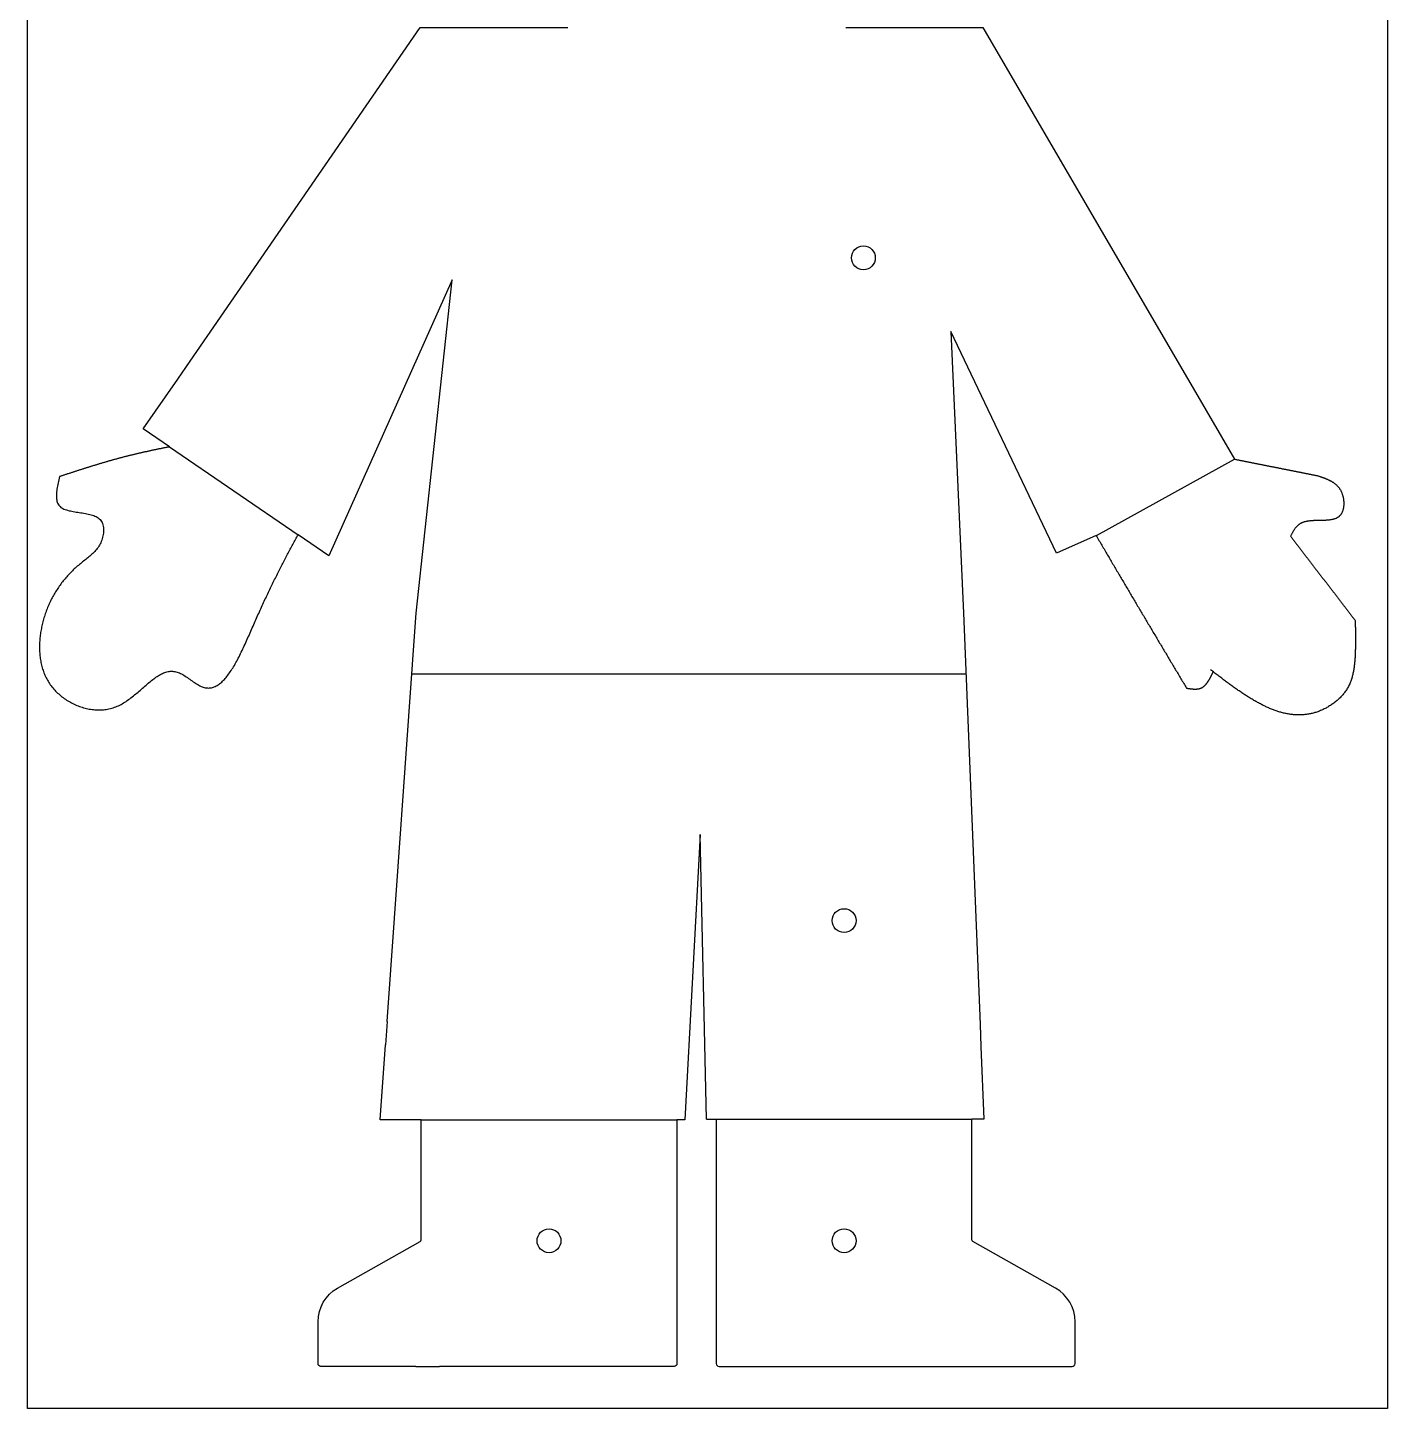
# Model space of a CAD drawing. Header units: millimetres. Extents: x 289 to 9778, y -894 to 6380.
# Drawn here: x 8036 to 8606, y -894 to -316 of the extents above; entities that cross this region are included whole.
import ezdxf

# ---------------------------------------------------------------- set-up
doc = ezdxf.new("R2010")
doc.units = ezdxf.units.MM
doc.layers.add('RANGO', color=6, linetype='Continuous')

msp = doc.modelspace()

# ---------------------------------------------------------------- linework, layer by layer
for p, q in [((8098.42, -462.9), (8103.61, -455.38)), ((8519.37, -458.69), (8524.09, -466.77)), ((8095, -491.34), (8148.89, -528.17)), ((8483.52, -528.44), (8541.42, -496.49)), ((8428.82, -586.63), (8196.56, -586.62)), ((8186.26, -732.1), (8185.56, -741.97)), ((8434.77, -733.38), (8435.14, -742.59)), ((8200.47, -773.36), (8307.68, -773.36)), ((8320.09, -773.14), (8324.15, -773.16)), ((8324.15, -773.16), (8431.37, -773.14)), ((8377.76, -773.15), (8431.37, -773.14)), ((8198.22, -876.76), (8208.22, -876.76)), ((8442.6, -876.76), (8452.6, -876.76))]:
    msp.add_line(p, q)
at = {"color": 0}
msp.add_lwpolyline([(8605.51, 5.69), (8605.51, -894.31), (8035.51, -894.31), (8035.51, 5.69)], dxfattribs=at)
for points in [[(8103.61, -455.38), (8200.08, -315.61), (8262, -315.61)], [(8378.53, -315.61), (8435.95, -315.61), (8519.37, -458.69)], [(8198.37, -561.07), (8198.36, -561.07), (8213.42, -421.31), (8161.75, -536.95), (8148.89, -528.17)], [(8483.41, -528.44), (8466.81, -535.81), (8422.49, -442.95), (8427.79, -561.07), (8427.79, -561.07)], [(8095, -491.34), (8083.99, -483.81), (8098.42, -462.9)], [(8524.09, -466.77), (8541.42, -496.49)], [(8186.26, -732.1), (8198.38, -560.86)], [(8427.78, -560.86), (8434.77, -733.38)], [(8320.09, -773.14), (8317.5, -653.8), (8311, -773.36), (8307.68, -773.36)], [(8200.47, -773.36), (8183.34, -773.36), (8185.56, -741.97)], [(8435.14, -742.59), (8436.38, -773.14), (8431.37, -773.14)]]:
    msp.add_lwpolyline(points)
for points in [[(8198.22, -876.76), (8158.44, -876.76, -0.414214), (8157.24, -875.56), (8157.24, -858, -0.270499), (8165.47, -843.9), (8200.06, -824.36, 0.270499), (8200.47, -823.66), (8200.47, -773.36)], [(8307.68, -773.36), (8307.68, -875.56, -0.414214), (8306.48, -876.76), (8208.22, -876.76)], [(8324.15, -773.16), (8324.15, -875.56, 0.414214), (8325.35, -876.76), (8442.6, -876.76)], [(8452.6, -876.76), (8473.4, -876.76, 0.414214), (8474.6, -875.56), (8474.6, -858, 0.270499), (8466.36, -843.9), (8431.77, -824.36, -0.270499), (8431.37, -823.66), (8431.37, -773.16)]]:
    msp.add_lwpolyline(points, format="xyb")
for points in [[(8095, -491.33, 0), (8094.7, -491.39, 0), (8094.41, -491.45, 0), (8094.11, -491.51, 0), (8093.82, -491.57, 0), (8093.52, -491.62, 0), (8093.23, -491.68, 0), (8092.93, -491.74, 0), (8092.64, -491.8, 0), (8092.34, -491.86, 0), (8092.05, -491.92, 0), (8091.75, -491.98, 0), (8091.46, -492.04, 0), (8091.16, -492.1, 0), (8090.87, -492.16, 0), (8090.57, -492.22, 0), (8090.28, -492.28, 0), (8089.98, -492.34, 0), (8089.69, -492.4, 0), (8089.39, -492.46, 0), (8089.1, -492.52, 0), (8088.8, -492.58, 0), (8088.51, -492.64, 0), (8088.22, -492.71, 0), (8087.92, -492.77, 0), (8087.63, -492.83, 0), (8087.33, -492.89, 0), (8087.04, -492.96, 0), (8086.75, -493.02, 0), (8086.45, -493.08, 0), (8086.16, -493.15, 0), (8085.86, -493.21, 0), (8085.57, -493.27, 0), (8085.28, -493.34, 0), (8084.98, -493.4, 0), (8084.69, -493.47, 0), (8084.4, -493.53, 0), (8084.1, -493.6, 0), (8083.81, -493.67, 0), (8083.52, -493.73, 0), (8083.22, -493.8, 0), (8082.93, -493.86, 0), (8082.64, -493.93, 0), (8082.34, -494, 0), (8082.05, -494.07, 0), (8081.76, -494.14, 0), (8081.46, -494.2, 0), (8081.17, -494.27, 0), (8080.88, -494.34, 0), (8080.59, -494.41, 0), (8080.29, -494.48, 0), (8080, -494.55, 0), (8079.71, -494.62, 0), (8079.42, -494.69, 0), (8079.13, -494.76, 0), (8078.83, -494.83, 0), (8078.54, -494.91, 0), (8078.25, -494.98, 0), (8077.96, -495.05, 0), (8077.67, -495.12, 0), (8077.38, -495.2, 0), (8077.08, -495.27, 0), (8076.79, -495.34, 0), (8076.5, -495.42, 0), (8076.21, -495.49, 0), (8075.92, -495.57, 0), (8075.63, -495.64, 0), (8075.34, -495.72, 0), (8075.05, -495.79, 0), (8074.76, -495.87, 0), (8074.47, -495.95, 0), (8074.18, -496.03, 0), (8073.88, -496.1, 0), (8073.59, -496.18, 0), (8073.3, -496.26, 0), (8073.01, -496.34, 0), (8072.72, -496.42, 0), (8072.43, -496.5, 0), (8072.14, -496.58, 0), (8071.86, -496.66, 0), (8071.57, -496.74, 0), (8071.28, -496.82, 0), (8070.99, -496.9, 0), (8070.7, -496.98, 0), (8070.41, -497.06, 0), (8070.12, -497.14, 0), (8069.83, -497.23, 0), (8069.54, -497.31, 0), (8069.25, -497.39, 0), (8068.96, -497.48, 0), (8068.67, -497.56, 0), (8068.38, -497.64, 0), (8068.1, -497.73, 0), (8067.81, -497.81, 0), (8067.52, -497.9, 0), (8067.23, -497.98, 0), (8066.94, -498.07, 0), (8066.65, -498.15, 0), (8066.37, -498.24, 0), (8066.08, -498.32, 0), (8065.79, -498.41, 0), (8065.5, -498.5, 0), (8065.21, -498.58, 0), (8064.92, -498.67, 0), (8064.64, -498.76, 0), (8064.35, -498.85, 0), (8064.06, -498.93, 0), (8063.77, -499.02, 0), (8063.49, -499.11, 0), (8063.2, -499.2, 0), (8062.91, -499.29, 0), (8062.62, -499.37, 0), (8062.34, -499.46, 0), (8062.05, -499.55, 0), (8061.76, -499.64, 0), (8061.47, -499.73, 0), (8061.19, -499.82, 0), (8060.9, -499.91, 0), (8060.61, -500, 0), (8060.32, -500.09, 0), (8060.04, -500.18, 0), (8059.75, -500.27, 0), (8059.46, -500.36, 0), (8059.18, -500.45, 0), (8058.89, -500.54, 0), (8058.6, -500.64, 0), (8058.32, -500.73, 0), (8058.03, -500.82, 0), (8057.74, -500.91, 0), (8057.46, -501, 0), (8057.17, -501.09, 0), (8056.88, -501.18, 0), (8056.59, -501.28, 0), (8056.31, -501.37, 0), (8056.02, -501.46, 0), (8055.74, -501.55, 0), (8055.45, -501.65, 0), (8055.16, -501.74, 0), (8054.88, -501.83, 0), (8054.59, -501.92, 0), (8054.3, -502.02, 0), (8054.02, -502.11, 0), (8053.73, -502.2, 0), (8053.44, -502.3, 0), (8053.16, -502.39, 0), (8052.87, -502.48, 0), (8052.58, -502.58, 0), (8052.3, -502.67, 0), (8052.01, -502.76, 0), (8051.72, -502.86, 0), (8051.44, -502.95, 0), (8051.15, -503.04, 0), (8050.87, -503.14, 0), (8050.58, -503.23, 0), (8050.29, -503.32, 0), (8050.01, -503.42, 0), (8049.72, -503.51, 0), (8049.43, -503.6, 0), (8049.15, -503.7, 0), (8048.86, -503.79, 0)], [(8541.42, -496.49, 0), (8541.69, -496.54, 0), (8541.97, -496.59, 0), (8542.24, -496.65, 0), (8542.52, -496.7, 0), (8542.79, -496.76, 0), (8543.07, -496.81, 0), (8543.34, -496.87, 0), (8543.62, -496.92, 0), (8543.89, -496.98, 0), (8544.17, -497.03, 0), (8544.44, -497.09, 0), (8544.72, -497.14, 0), (8544.99, -497.2, 0), (8545.26, -497.25, 0), (8545.54, -497.3, 0), (8545.81, -497.36, 0), (8546.09, -497.41, 0), (8546.36, -497.47, 0), (8546.64, -497.52, 0), (8546.91, -497.58, 0), (8547.19, -497.63, 0), (8547.46, -497.69, 0), (8547.74, -497.74, 0), (8548.01, -497.8, 0), (8548.29, -497.85, 0), (8548.56, -497.91, 0), (8548.83, -497.96, 0), (8549.11, -498.01, 0), (8549.38, -498.07, 0), (8549.66, -498.12, 0), (8549.93, -498.18, 0), (8550.21, -498.23, 0), (8550.48, -498.29, 0), (8550.76, -498.34, 0), (8551.03, -498.4, 0), (8551.31, -498.45, 0), (8551.58, -498.51, 0), (8551.86, -498.56, 0), (8552.13, -498.62, 0), (8552.4, -498.67, 0), (8552.68, -498.72, 0), (8552.95, -498.78, 0), (8553.23, -498.83, 0), (8553.5, -498.89, 0), (8553.78, -498.94, 0), (8554.05, -499, 0), (8554.33, -499.05, 0), (8554.6, -499.11, 0), (8554.88, -499.16, 0), (8555.15, -499.22, 0), (8555.43, -499.27, 0), (8555.7, -499.33, 0), (8555.97, -499.38, 0), (8556.25, -499.43, 0), (8556.52, -499.49, 0), (8556.8, -499.54, 0), (8557.07, -499.6, 0), (8557.35, -499.65, 0), (8557.62, -499.71, 0), (8557.9, -499.76, 0), (8558.17, -499.82, 0), (8558.45, -499.87, 0), (8558.72, -499.93, 0), (8558.99, -499.98, 0), (8559.27, -500.03, 0), (8559.54, -500.09, 0), (8559.82, -500.14, 0), (8560.09, -500.2, 0), (8560.37, -500.25, 0), (8560.64, -500.31, 0), (8560.92, -500.36, 0), (8561.19, -500.42, 0), (8561.47, -500.47, 0), (8561.74, -500.53, 0), (8562.02, -500.58, 0), (8562.29, -500.64, 0), (8562.56, -500.69, 0), (8562.84, -500.74, 0), (8563.11, -500.8, 0), (8563.39, -500.85, 0), (8563.66, -500.91, 0), (8563.94, -500.96, 0), (8564.21, -501.02, 0), (8564.49, -501.07, 0), (8564.76, -501.13, 0), (8565.04, -501.18, 0), (8565.31, -501.24, 0), (8565.59, -501.29, 0), (8565.86, -501.35, 0), (8566.13, -501.4, 0), (8566.41, -501.45, 0), (8566.68, -501.51, 0), (8566.96, -501.56, 0), (8567.23, -501.62, 0), (8567.51, -501.67, 0), (8567.78, -501.73, 0), (8568.06, -501.78, 0), (8568.33, -501.84, 0), (8568.61, -501.89, 0), (8568.88, -501.95, 0), (8569.16, -502, 0), (8569.43, -502.06, 0), (8569.7, -502.11, 0), (8569.98, -502.16, 0), (8570.25, -502.22, 0), (8570.53, -502.27, 0), (8570.8, -502.33, 0), (8571.08, -502.38, 0), (8571.35, -502.44, 0), (8571.63, -502.49, 0), (8571.9, -502.55, 0), (8572.18, -502.6, 0), (8572.45, -502.66, 0), (8572.73, -502.71, 0), (8573, -502.77, 0), (8573.27, -502.82, 0), (8573.55, -502.87, 0), (8573.82, -502.93, 0), (8574.1, -502.98, 0), (8574.37, -503.04, 0), (8574.65, -503.09, 0), (8574.92, -503.15, 0), (8575.2, -503.2, 0), (8575.47, -503.26, 0), (8575.75, -503.31, 0), (8576.02, -503.37, 0), (8576.3, -503.42, 0)], [(8576.3, -503.42, 0), (8576.5, -503.49, 0), (8576.71, -503.56, 0), (8576.92, -503.63, 0), (8577.13, -503.7, 0), (8577.33, -503.77, 0), (8577.54, -503.84, 0), (8577.75, -503.91, 0), (8577.95, -503.99, 0), (8578.16, -504.06, 0), (8578.36, -504.13, 0), (8578.56, -504.21, 0), (8578.77, -504.28, 0), (8578.97, -504.36, 0), (8579.17, -504.44, 0), (8579.37, -504.51, 0), (8579.57, -504.59, 0), (8579.77, -504.67, 0), (8579.97, -504.75, 0), (8580.16, -504.84, 0), (8580.36, -504.92, 0), (8580.55, -505.01, 0), (8580.74, -505.1, 0), (8580.93, -505.18, 0), (8581.12, -505.28, 0), (8581.31, -505.37, 0), (8581.5, -505.46, 0), (8581.68, -505.56, 0), (8581.86, -505.66, 0), (8582.04, -505.76, 0), (8582.22, -505.86, 0), (8582.39, -505.97, 0), (8582.57, -506.08, 0), (8582.74, -506.19, 0), (8582.91, -506.3, 0), (8583.08, -506.42, 0), (8583.24, -506.53, 0), (8583.4, -506.66, 0), (8583.56, -506.78, 0), (8583.72, -506.91, 0), (8583.88, -507.04, 0), (8584.03, -507.17, 0), (8584.18, -507.3, 0), (8584.32, -507.44, 0), (8584.47, -507.59, 0), (8584.61, -507.73, 0), (8584.74, -507.88, 0), (8584.88, -508.03, 0), (8585.01, -508.19, 0), (8585.14, -508.35, 0), (8585.26, -508.51, 0), (8585.38, -508.68, 0), (8585.5, -508.85, 0), (8585.61, -509.03, 0), (8585.72, -509.21, 0), (8585.83, -509.39, 0), (8585.93, -509.58, 0), (8586.03, -509.77, 0), (8586.12, -509.97, 0), (8586.22, -510.17, 0), (8586.3, -510.37, 0), (8586.39, -510.57, 0), (8586.47, -510.78, 0), (8586.54, -510.99, 0), (8586.62, -511.21, 0), (8586.68, -511.42, 0), (8586.75, -511.64, 0), (8586.81, -511.86, 0), (8586.87, -512.08, 0), (8586.92, -512.3, 0), (8586.97, -512.53, 0), (8587.01, -512.75, 0), (8587.05, -512.98, 0), (8587.09, -513.21, 0), (8587.12, -513.43, 0), (8587.15, -513.66, 0), (8587.17, -513.89, 0), (8587.19, -514.12, 0), (8587.21, -514.35, 0), (8587.22, -514.58, 0), (8587.22, -514.8, 0), (8587.23, -515.03, 0), (8587.23, -515.26, 0), (8587.22, -515.48, 0), (8587.21, -515.7, 0), (8587.2, -515.93, 0), (8587.18, -516.15, 0), (8587.15, -516.36, 0), (8587.13, -516.58, 0), (8587.09, -516.79, 0), (8587.06, -517.01, 0), (8587.02, -517.21, 0), (8586.97, -517.42, 0), (8586.92, -517.62, 0), (8586.87, -517.82, 0), (8586.81, -518.02, 0), (8586.74, -518.21, 0), (8586.68, -518.4, 0), (8586.6, -518.58, 0), (8586.53, -518.76, 0), (8586.44, -518.94, 0), (8586.36, -519.11, 0), (8586.27, -519.27, 0), (8586.17, -519.44, 0), (8586.07, -519.59, 0), (8585.96, -519.74, 0), (8585.85, -519.89, 0), (8585.74, -520.03, 0), (8585.62, -520.16, 0), (8585.49, -520.29, 0), (8585.36, -520.41, 0), (8585.23, -520.53, 0), (8585.09, -520.64, 0), (8584.95, -520.74, 0), (8584.8, -520.84, 0), (8584.65, -520.94, 0), (8584.5, -521.03, 0), (8584.34, -521.12, 0), (8584.17, -521.2, 0), (8584.01, -521.28, 0), (8583.84, -521.35, 0), (8583.66, -521.42, 0), (8583.49, -521.48, 0), (8583.31, -521.54, 0), (8583.12, -521.6, 0), (8582.94, -521.65, 0), (8582.75, -521.7, 0), (8582.56, -521.75, 0), (8582.36, -521.79, 0), (8582.16, -521.83, 0), (8581.96, -521.87, 0), (8581.76, -521.91, 0), (8581.56, -521.94, 0), (8581.35, -521.97, 0), (8581.14, -521.99, 0), (8580.93, -522.02, 0), (8580.71, -522.04, 0), (8580.5, -522.06, 0), (8580.28, -522.07, 0), (8580.06, -522.09, 0), (8579.84, -522.1, 0), (8579.62, -522.12, 0), (8579.4, -522.13, 0), (8579.17, -522.14, 0), (8578.95, -522.15, 0), (8578.72, -522.15, 0), (8578.49, -522.16, 0), (8578.26, -522.16, 0), (8578.03, -522.17, 0), (8577.8, -522.17, 0), (8577.57, -522.18, 0), (8577.34, -522.18, 0), (8577.11, -522.18, 0), (8576.88, -522.19, 0), (8576.64, -522.19, 0), (8576.41, -522.2, 0), (8576.18, -522.2, 0), (8575.95, -522.2, 0), (8575.72, -522.21, 0), (8575.48, -522.22, 0), (8575.25, -522.22, 0), (8575.02, -522.23, 0), (8574.79, -522.24, 0), (8574.56, -522.25, 0), (8574.34, -522.26, 0), (8574.11, -522.28, 0), (8573.88, -522.29, 0), (8573.66, -522.31, 0), (8573.43, -522.33, 0), (8573.21, -522.35, 0), (8572.99, -522.37, 0), (8572.77, -522.4, 0), (8572.55, -522.42, 0), (8572.33, -522.45, 0), (8572.12, -522.49, 0), (8571.9, -522.52, 0), (8571.69, -522.56, 0), (8571.49, -522.6, 0), (8571.28, -522.65, 0), (8571.07, -522.7, 0), (8570.87, -522.75, 0), (8570.67, -522.8, 0), (8570.48, -522.86, 0), (8570.28, -522.93, 0), (8570.09, -522.99, 0), (8569.9, -523.06, 0), (8569.72, -523.14, 0), (8569.54, -523.22, 0), (8569.36, -523.3, 0), (8569.18, -523.39, 0), (8569.01, -523.49, 0), (8568.84, -523.59, 0), (8568.68, -523.69, 0), (8568.52, -523.8, 0), (8568.36, -523.91, 0), (8568.21, -524.03, 0), (8568.06, -524.16, 0), (8567.91, -524.29, 0), (8567.77, -524.42, 0), (8567.63, -524.56, 0), (8567.49, -524.7, 0), (8567.36, -524.85, 0), (8567.23, -525, 0), (8567.1, -525.15, 0), (8566.97, -525.31, 0), (8566.85, -525.47, 0), (8566.73, -525.64, 0), (8566.61, -525.81, 0), (8566.5, -525.98, 0), (8566.38, -526.15, 0), (8566.27, -526.33, 0), (8566.16, -526.51, 0), (8566.05, -526.69, 0), (8565.94, -526.87, 0), (8565.83, -527.05, 0), (8565.73, -527.24, 0), (8565.62, -527.43, 0), (8565.52, -527.62, 0), (8565.42, -527.8, 0), (8565.32, -528, 0), (8565.21, -528.19, 0), (8565.11, -528.38, 0), (8565.01, -528.57, 0), (8564.91, -528.76, 0)], [(8048.86, -503.79, 0), (8048.71, -504.46, 0), (8048.56, -505.13, 0), (8048.41, -505.79, 0), (8048.27, -506.45, 0), (8048.14, -507.11, 0), (8048.02, -507.76, 0), (8047.9, -508.4, 0), (8047.8, -509.03, 0), (8047.72, -509.65, 0), (8047.65, -510.26, 0), (8047.6, -510.85, 0), (8047.57, -511.43, 0), (8047.56, -511.99, 0), (8047.58, -512.53, 0), (8047.62, -513.06, 0), (8047.7, -513.56, 0), (8047.8, -514.04, 0), (8047.93, -514.5, 0), (8048.09, -514.93, 0), (8048.29, -515.34, 0), (8048.53, -515.72, 0), (8048.81, -516.07, 0), (8049.12, -516.39, 0), (8049.48, -516.68, 0), (8049.87, -516.94, 0), (8050.3, -517.18, 0), (8050.76, -517.4, 0), (8051.24, -517.59, 0), (8051.76, -517.77, 0), (8052.3, -517.92, 0), (8052.86, -518.07, 0), (8053.43, -518.2, 0), (8054.03, -518.32, 0), (8054.64, -518.43, 0), (8055.26, -518.53, 0), (8055.89, -518.63, 0), (8056.52, -518.72, 0), (8057.16, -518.82, 0), (8057.8, -518.91, 0), (8058.44, -519.01, 0), (8059.08, -519.11, 0), (8059.71, -519.22, 0), (8060.33, -519.34, 0), (8060.94, -519.47, 0), (8061.54, -519.61, 0), (8062.12, -519.76, 0), (8062.68, -519.94, 0), (8063.22, -520.13, 0), (8063.74, -520.34, 0), (8064.23, -520.58, 0), (8064.7, -520.84, 0), (8065.13, -521.12, 0), (8065.53, -521.44, 0), (8065.89, -521.79, 0), (8066.21, -522.17, 0), (8066.49, -522.58, 0), (8066.73, -523.03, 0), (8066.93, -523.51, 0), (8067.09, -524.02, 0), (8067.21, -524.55, 0), (8067.29, -525.11, 0), (8067.34, -525.68, 0), (8067.35, -526.26, 0), (8067.33, -526.85, 0), (8067.28, -527.45, 0), (8067.2, -528.05, 0), (8067.09, -528.65, 0), (8066.95, -529.24, 0), (8066.78, -529.83, 0), (8066.59, -530.4, 0), (8066.38, -530.95, 0), (8066.15, -531.48, 0), (8065.89, -532, 0), (8065.62, -532.49, 0), (8065.33, -532.97, 0), (8065.02, -533.44, 0), (8064.69, -533.89, 0), (8064.35, -534.33, 0), (8063.99, -534.75, 0), (8063.62, -535.16, 0), (8063.24, -535.57, 0), (8062.85, -535.96, 0), (8062.44, -536.34, 0), (8062.03, -536.72, 0), (8061.61, -537.09, 0), (8061.19, -537.45, 0), (8060.75, -537.81, 0), (8060.32, -538.17, 0), (8059.87, -538.52, 0), (8059.43, -538.88, 0), (8058.99, -539.23, 0), (8058.54, -539.58, 0), (8058.1, -539.93, 0), (8057.65, -540.29, 0), (8057.21, -540.65, 0), (8056.78, -541.01, 0), (8056.35, -541.38, 0), (8055.92, -541.75, 0), (8055.5, -542.13, 0), (8055.08, -542.51, 0), (8054.67, -542.9, 0), (8054.26, -543.29, 0), (8053.86, -543.69, 0), (8053.46, -544.09, 0), (8053.07, -544.5, 0), (8052.69, -544.91, 0), (8052.3, -545.33, 0), (8051.93, -545.75, 0), (8051.56, -546.18, 0), (8051.19, -546.61, 0), (8050.83, -547.04, 0), (8050.48, -547.48, 0), (8050.13, -547.92, 0), (8049.78, -548.37, 0), (8049.44, -548.82, 0), (8049.11, -549.28, 0), (8048.78, -549.74, 0), (8048.46, -550.2, 0), (8048.15, -550.67, 0), (8047.84, -551.14, 0), (8047.53, -551.62, 0), (8047.23, -552.1, 0), (8046.94, -552.58, 0), (8046.65, -553.07, 0), (8046.37, -553.56, 0), (8046.1, -554.05, 0), (8045.83, -554.55, 0), (8045.56, -555.05, 0), (8045.31, -555.55, 0), (8045.06, -556.06, 0), (8044.81, -556.57, 0), (8044.57, -557.08, 0), (8044.34, -557.6, 0), (8044.11, -558.12, 0), (8043.89, -558.65, 0), (8043.68, -559.17, 0), (8043.47, -559.7, 0), (8043.27, -560.23, 0), (8043.08, -560.77, 0), (8042.89, -561.31, 0), (8042.71, -561.85, 0), (8042.53, -562.39, 0), (8042.37, -562.94, 0), (8042.21, -563.49, 0), (8042.05, -564.04, 0), (8041.9, -564.59, 0), (8041.76, -565.15, 0), (8041.63, -565.71, 0), (8041.5, -566.27, 0), (8041.38, -566.83, 0), (8041.27, -567.39, 0), (8041.16, -567.96, 0), (8041.06, -568.53, 0), (8040.97, -569.1, 0), (8040.89, -569.67, 0), (8040.81, -570.25, 0), (8040.74, -570.82, 0), (8040.68, -571.4, 0), (8040.63, -571.98, 0), (8040.58, -572.56, 0), (8040.54, -573.13, 0), (8040.52, -573.71, 0), (8040.5, -574.29, 0), (8040.49, -574.87, 0), (8040.48, -575.45, 0), (8040.49, -576.02, 0), (8040.51, -576.6, 0), (8040.53, -577.17, 0), (8040.57, -577.75, 0), (8040.61, -578.32, 0), (8040.67, -578.89, 0), (8040.73, -579.45, 0), (8040.81, -580.02, 0), (8040.9, -580.58, 0), (8040.99, -581.14, 0), (8041.1, -581.7, 0), (8041.22, -582.26, 0), (8041.35, -582.81, 0), (8041.49, -583.36, 0), (8041.64, -583.9, 0), (8041.8, -584.44, 0), (8041.97, -584.98, 0), (8042.16, -585.51, 0), (8042.36, -586.04, 0), (8042.57, -586.56, 0), (8042.79, -587.08, 0), (8043.03, -587.59, 0), (8043.27, -588.1, 0), (8043.53, -588.6, 0), (8043.81, -589.09, 0), (8044.09, -589.58, 0), (8044.39, -590.06, 0), (8044.7, -590.54, 0), (8045.03, -591.01, 0), (8045.37, -591.47, 0), (8045.72, -591.93, 0), (8046.09, -592.38, 0), (8046.47, -592.82, 0), (8046.86, -593.25, 0), (8047.26, -593.68, 0), (8047.68, -594.09, 0), (8048.1, -594.5, 0), (8048.54, -594.9, 0), (8048.99, -595.29, 0), (8049.44, -595.67, 0), (8049.91, -596.04, 0), (8050.39, -596.41, 0), (8050.87, -596.76, 0), (8051.37, -597.1, 0), (8051.87, -597.43, 0), (8052.38, -597.75, 0), (8052.9, -598.06, 0), (8053.42, -598.35, 0), (8053.96, -598.64, 0), (8054.5, -598.92, 0), (8055.04, -599.18, 0), (8055.59, -599.43, 0), (8056.15, -599.67, 0), (8056.71, -599.89, 0), (8057.28, -600.1, 0), (8057.85, -600.3, 0), (8058.42, -600.49, 0), (8059, -600.66, 0), (8059.58, -600.82, 0), (8060.16, -600.96, 0), (8060.75, -601.09, 0), (8061.34, -601.21, 0), (8061.93, -601.31, 0), (8062.52, -601.39, 0), (8063.12, -601.46, 0), (8063.71, -601.51, 0), (8064.3, -601.55, 0), (8064.9, -601.57, 0), (8065.49, -601.58, 0), (8066.09, -601.57, 0), (8066.68, -601.54, 0), (8067.27, -601.5, 0), (8067.86, -601.43, 0), (8068.45, -601.35, 0), (8069.03, -601.26, 0), (8069.61, -601.14, 0), (8070.19, -601.01, 0), (8070.76, -600.86, 0), (8071.33, -600.68, 0), (8071.9, -600.49, 0), (8072.46, -600.29, 0), (8073.02, -600.06, 0), (8073.57, -599.81, 0), (8074.12, -599.54, 0), (8074.66, -599.26, 0), (8075.19, -598.96, 0), (8075.73, -598.65, 0), (8076.25, -598.32, 0), (8076.78, -597.98, 0), (8077.29, -597.63, 0), (8077.81, -597.26, 0), (8078.32, -596.89, 0), (8078.83, -596.51, 0), (8079.33, -596.11, 0), (8079.83, -595.72, 0), (8080.33, -595.31, 0), (8080.82, -594.9, 0), (8081.31, -594.49, 0), (8081.8, -594.08, 0), (8082.28, -593.66, 0), (8082.77, -593.24, 0), (8083.25, -592.82, 0), (8083.72, -592.41, 0), (8084.2, -591.99, 0), (8084.67, -591.58, 0), (8085.14, -591.18, 0), (8085.61, -590.78, 0), (8086.08, -590.38, 0), (8086.55, -589.99, 0), (8087.01, -589.62, 0), (8087.48, -589.25, 0), (8087.94, -588.89, 0), (8088.4, -588.54, 0), (8088.86, -588.21, 0), (8089.32, -587.88, 0), (8089.78, -587.58, 0), (8090.24, -587.29, 0), (8090.7, -587.01, 0), (8091.16, -586.75, 0), (8091.62, -586.51, 0), (8092.08, -586.3, 0), (8092.54, -586.1, 0), (8093, -585.92, 0), (8093.46, -585.77, 0), (8093.93, -585.64, 0), (8094.39, -585.53, 0), (8094.85, -585.45, 0), (8095.32, -585.4, 0), (8095.79, -585.37, 0), (8096.26, -585.37, 0), (8096.73, -585.41, 0), (8097.2, -585.47, 0), (8097.67, -585.57, 0), (8098.15, -585.7, 0), (8098.63, -585.86, 0), (8099.11, -586.05, 0), (8099.59, -586.28, 0), (8100.08, -586.52, 0), (8100.56, -586.79, 0), (8101.05, -587.08, 0), (8101.53, -587.39, 0), (8102.02, -587.71, 0), (8102.5, -588.04, 0), (8102.99, -588.38, 0), (8103.47, -588.72, 0), (8103.96, -589.06, 0), (8104.44, -589.41, 0), (8104.92, -589.74, 0), (8105.4, -590.07, 0), (8105.87, -590.39, 0), (8106.35, -590.69, 0), (8106.82, -590.98, 0), (8107.28, -591.24, 0), (8107.75, -591.49, 0), (8108.2, -591.71, 0), (8108.66, -591.89, 0), (8109.11, -592.05, 0), (8109.55, -592.18, 0), (8110, -592.28, 0), (8110.43, -592.34, 0), (8110.86, -592.38, 0), (8111.29, -592.39, 0), (8111.72, -592.37, 0), (8112.14, -592.33, 0), (8112.55, -592.26, 0), (8112.96, -592.16, 0), (8113.37, -592.04, 0), (8113.78, -591.89, 0), (8114.18, -591.72, 0), (8114.57, -591.52, 0), (8114.97, -591.3, 0), (8115.36, -591.06, 0), (8115.74, -590.8, 0), (8116.13, -590.51, 0), (8116.5, -590.2, 0), (8116.88, -589.88, 0), (8117.25, -589.53, 0), (8117.62, -589.16, 0), (8117.99, -588.78, 0), (8118.35, -588.37, 0), (8118.71, -587.95, 0), (8119.07, -587.51, 0), (8119.43, -587.06, 0), (8119.78, -586.59, 0), (8120.13, -586.1, 0), (8120.48, -585.6, 0), (8120.82, -585.09, 0), (8121.16, -584.56, 0), (8121.5, -584.02, 0), (8121.84, -583.46, 0), (8122.17, -582.9, 0), (8122.51, -582.32, 0), (8122.84, -581.73, 0), (8123.16, -581.13, 0), (8123.49, -580.52, 0), (8123.81, -579.9, 0), (8124.14, -579.28, 0), (8124.46, -578.64, 0), (8124.78, -578, 0), (8125.09, -577.35, 0), (8125.41, -576.69, 0), (8125.72, -576.03, 0), (8126.04, -575.36, 0), (8126.35, -574.69, 0), (8126.66, -574.02, 0), (8126.97, -573.34, 0), (8127.27, -572.65, 0), (8127.58, -571.97, 0), (8127.88, -571.28, 0), (8128.19, -570.6, 0), (8128.49, -569.91, 0), (8128.79, -569.22, 0), (8129.1, -568.53, 0), (8129.4, -567.84, 0), (8129.7, -567.15, 0), (8130, -566.47, 0), (8130.29, -565.79, 0), (8130.59, -565.11, 0), (8130.89, -564.43, 0), (8131.19, -563.76, 0), (8131.48, -563.1, 0), (8131.78, -562.43, 0), (8132.08, -561.77, 0), (8132.37, -561.11, 0), (8132.67, -560.46, 0), (8132.96, -559.81, 0), (8133.26, -559.16, 0), (8133.55, -558.52, 0), (8133.85, -557.88, 0), (8134.14, -557.24, 0), (8134.43, -556.61, 0), (8134.73, -555.98, 0), (8135.02, -555.35, 0), (8135.31, -554.73, 0), (8135.6, -554.11, 0), (8135.89, -553.49, 0), (8136.18, -552.88, 0), (8136.47, -552.27, 0), (8136.76, -551.66, 0), (8137.05, -551.06, 0), (8137.34, -550.46, 0), (8137.63, -549.86, 0), (8137.92, -549.27, 0), (8138.21, -548.67, 0), (8138.49, -548.08, 0), (8138.78, -547.5, 0), (8139.07, -546.92, 0), (8139.36, -546.34, 0), (8139.64, -545.76, 0), (8139.93, -545.18, 0), (8140.21, -544.61, 0), (8140.5, -544.04, 0), (8140.78, -543.48, 0), (8141.07, -542.92, 0), (8141.35, -542.35, 0), (8141.64, -541.8, 0), (8141.92, -541.24, 0), (8142.2, -540.69, 0), (8142.48, -540.14, 0), (8142.77, -539.59, 0), (8143.05, -539.05, 0), (8143.33, -538.51, 0), (8143.61, -537.97, 0), (8143.89, -537.43, 0), (8144.17, -536.9, 0), (8144.45, -536.36, 0), (8144.73, -535.83, 0), (8145.01, -535.31, 0), (8145.29, -534.78, 0), (8145.57, -534.26, 0), (8145.85, -533.74, 0), (8146.13, -533.22, 0), (8146.41, -532.71, 0), (8146.69, -532.19, 0), (8146.96, -531.68, 0), (8147.24, -531.17, 0), (8147.52, -530.67, 0), (8147.8, -530.16, 0), (8148.07, -529.66, 0), (8148.35, -529.16, 0), (8148.62, -528.66, 0), (8148.9, -528.16, 0)], [(8483.41, -528.44, 0), (8483.71, -528.96, 0), (8484.02, -529.47, 0), (8484.32, -529.99, 0), (8484.62, -530.51, 0), (8484.92, -531.03, 0), (8485.22, -531.55, 0), (8485.53, -532.06, 0), (8485.83, -532.58, 0), (8486.13, -533.1, 0), (8486.43, -533.61, 0), (8486.73, -534.13, 0), (8487.03, -534.64, 0), (8487.34, -535.16, 0), (8487.64, -535.67, 0), (8487.94, -536.19, 0), (8488.24, -536.7, 0), (8488.54, -537.22, 0), (8488.84, -537.73, 0), (8489.14, -538.24, 0), (8489.44, -538.75, 0), (8489.74, -539.27, 0), (8490.04, -539.78, 0), (8490.34, -540.29, 0), (8490.65, -540.8, 0), (8490.95, -541.31, 0), (8491.25, -541.83, 0), (8491.55, -542.34, 0), (8491.85, -542.85, 0), (8492.15, -543.36, 0), (8492.45, -543.87, 0), (8492.75, -544.38, 0), (8493.05, -544.89, 0), (8493.35, -545.4, 0), (8493.65, -545.9, 0), (8493.95, -546.41, 0), (8494.25, -546.92, 0), (8494.55, -547.43, 0), (8494.84, -547.94, 0), (8495.14, -548.45, 0), (8495.44, -548.95, 0), (8495.74, -549.46, 0), (8496.04, -549.97, 0), (8496.34, -550.47, 0), (8496.64, -550.98, 0), (8496.94, -551.49, 0), (8497.24, -551.99, 0), (8497.54, -552.5, 0), (8497.84, -553, 0), (8498.14, -553.51, 0), (8498.43, -554.01, 0), (8498.73, -554.52, 0), (8499.03, -555.02, 0), (8499.33, -555.53, 0), (8499.63, -556.03, 0), (8499.93, -556.54, 0), (8500.23, -557.04, 0), (8500.52, -557.54, 0), (8500.82, -558.05, 0), (8501.12, -558.55, 0), (8501.42, -559.05, 0), (8501.72, -559.56, 0), (8502.02, -560.06, 0), (8502.31, -560.56, 0), (8502.61, -561.06, 0), (8502.91, -561.56, 0), (8503.21, -562.07, 0), (8503.51, -562.57, 0), (8503.8, -563.07, 0), (8504.1, -563.57, 0), (8504.4, -564.07, 0), (8504.7, -564.57, 0), (8505, -565.07, 0), (8505.29, -565.58, 0), (8505.59, -566.08, 0), (8505.89, -566.58, 0), (8506.19, -567.08, 0), (8506.48, -567.58, 0), (8506.78, -568.08, 0), (8507.08, -568.58, 0), (8507.38, -569.08, 0), (8507.67, -569.58, 0), (8507.97, -570.08, 0), (8508.27, -570.58, 0), (8508.57, -571.07, 0), (8508.86, -571.57, 0), (8509.16, -572.07, 0), (8509.46, -572.57, 0), (8509.76, -573.07, 0), (8510.05, -573.57, 0), (8510.35, -574.07, 0), (8510.65, -574.57, 0), (8510.94, -575.06, 0), (8511.24, -575.56, 0), (8511.54, -576.06, 0), (8511.83, -576.56, 0), (8512.13, -577.06, 0), (8512.43, -577.55, 0), (8512.73, -578.05, 0), (8513.02, -578.55, 0), (8513.32, -579.05, 0), (8513.62, -579.55, 0), (8513.91, -580.04, 0), (8514.21, -580.54, 0), (8514.51, -581.04, 0), (8514.8, -581.54, 0), (8515.1, -582.03, 0), (8515.4, -582.53, 0), (8515.69, -583.03, 0), (8515.99, -583.52, 0), (8516.29, -584.02, 0), (8516.59, -584.52, 0), (8516.88, -585.01, 0), (8517.18, -585.51, 0), (8517.48, -586.01, 0), (8517.77, -586.51, 0), (8518.07, -587, 0), (8518.37, -587.5, 0), (8518.66, -588, 0), (8518.96, -588.49, 0), (8519.26, -588.99, 0), (8519.55, -589.49, 0), (8519.85, -589.98, 0), (8520.15, -590.48, 0), (8520.44, -590.98, 0), (8520.74, -591.47, 0), (8521.04, -591.97, 0), (8521.33, -592.47, 0)], [(8564.91, -528.76, 0), (8565.12, -529.04, 0), (8565.34, -529.32, 0), (8565.55, -529.6, 0), (8565.77, -529.88, 0), (8565.98, -530.15, 0), (8566.19, -530.43, 0), (8566.41, -530.71, 0), (8566.62, -530.99, 0), (8566.83, -531.27, 0), (8567.05, -531.54, 0), (8567.26, -531.82, 0), (8567.47, -532.1, 0), (8567.69, -532.38, 0), (8567.9, -532.66, 0), (8568.11, -532.94, 0), (8568.33, -533.21, 0), (8568.54, -533.49, 0), (8568.75, -533.77, 0), (8568.97, -534.05, 0), (8569.18, -534.33, 0), (8569.39, -534.6, 0), (8569.61, -534.88, 0), (8569.82, -535.16, 0), (8570.03, -535.44, 0), (8570.25, -535.72, 0), (8570.46, -536, 0), (8570.67, -536.27, 0), (8570.89, -536.55, 0), (8571.1, -536.83, 0), (8571.31, -537.11, 0), (8571.53, -537.39, 0), (8571.74, -537.66, 0), (8571.96, -537.94, 0), (8572.17, -538.22, 0), (8572.38, -538.5, 0), (8572.6, -538.78, 0), (8572.81, -539.06, 0), (8573.02, -539.33, 0), (8573.24, -539.61, 0), (8573.45, -539.89, 0), (8573.66, -540.17, 0), (8573.88, -540.45, 0), (8574.09, -540.72, 0), (8574.3, -541, 0), (8574.52, -541.28, 0), (8574.73, -541.56, 0), (8574.94, -541.84, 0), (8575.16, -542.12, 0), (8575.37, -542.39, 0), (8575.58, -542.67, 0), (8575.8, -542.95, 0), (8576.01, -543.23, 0), (8576.22, -543.51, 0), (8576.44, -543.78, 0), (8576.65, -544.06, 0), (8576.86, -544.34, 0), (8577.08, -544.62, 0), (8577.29, -544.9, 0), (8577.5, -545.18, 0), (8577.72, -545.45, 0), (8577.93, -545.73, 0), (8578.14, -546.01, 0), (8578.36, -546.29, 0), (8578.57, -546.57, 0), (8578.79, -546.84, 0), (8579, -547.12, 0), (8579.21, -547.4, 0), (8579.43, -547.68, 0), (8579.64, -547.96, 0), (8579.85, -548.24, 0), (8580.07, -548.51, 0), (8580.28, -548.79, 0), (8580.49, -549.07, 0), (8580.71, -549.35, 0), (8580.92, -549.63, 0), (8581.13, -549.9, 0), (8581.35, -550.18, 0), (8581.56, -550.46, 0), (8581.77, -550.74, 0), (8581.99, -551.02, 0), (8582.2, -551.3, 0), (8582.41, -551.57, 0), (8582.63, -551.85, 0), (8582.84, -552.13, 0), (8583.05, -552.41, 0), (8583.27, -552.69, 0), (8583.48, -552.96, 0), (8583.69, -553.24, 0), (8583.91, -553.52, 0), (8584.12, -553.8, 0), (8584.33, -554.08, 0), (8584.55, -554.36, 0), (8584.76, -554.63, 0), (8584.97, -554.91, 0), (8585.19, -555.19, 0), (8585.4, -555.47, 0), (8585.62, -555.75, 0), (8585.83, -556.02, 0), (8586.04, -556.3, 0), (8586.26, -556.58, 0), (8586.47, -556.86, 0), (8586.68, -557.14, 0), (8586.9, -557.42, 0), (8587.11, -557.69, 0), (8587.32, -557.97, 0), (8587.54, -558.25, 0), (8587.75, -558.53, 0), (8587.96, -558.81, 0), (8588.18, -559.08, 0), (8588.39, -559.36, 0), (8588.6, -559.64, 0), (8588.82, -559.92, 0), (8589.03, -560.2, 0), (8589.24, -560.48, 0), (8589.46, -560.75, 0), (8589.67, -561.03, 0), (8589.88, -561.31, 0), (8590.1, -561.59, 0), (8590.31, -561.87, 0), (8590.52, -562.14, 0), (8590.74, -562.42, 0), (8590.95, -562.7, 0), (8591.16, -562.98, 0), (8591.38, -563.26, 0), (8591.59, -563.54, 0), (8591.8, -563.81, 0), (8592.02, -564.09, 0)], [(8592.02, -564.09, 0), (8592.03, -564.51, 0), (8592.04, -564.92, 0), (8592.05, -565.33, 0), (8592.05, -565.74, 0), (8592.06, -566.16, 0), (8592.07, -566.57, 0), (8592.08, -566.98, 0), (8592.09, -567.4, 0), (8592.1, -567.81, 0), (8592.1, -568.23, 0), (8592.11, -568.64, 0), (8592.11, -569.05, 0), (8592.12, -569.47, 0), (8592.12, -569.88, 0), (8592.13, -570.3, 0), (8592.13, -570.71, 0), (8592.13, -571.13, 0), (8592.14, -571.55, 0), (8592.14, -571.96, 0), (8592.14, -572.38, 0), (8592.14, -572.8, 0), (8592.13, -573.21, 0), (8592.13, -573.63, 0), (8592.13, -574.05, 0), (8592.12, -574.47, 0), (8592.11, -574.89, 0), (8592.11, -575.31, 0), (8592.1, -575.73, 0), (8592.09, -576.15, 0), (8592.07, -576.57, 0), (8592.06, -576.99, 0), (8592.04, -577.42, 0), (8592.03, -577.84, 0), (8592.01, -578.26, 0), (8591.99, -578.69, 0), (8591.97, -579.11, 0), (8591.94, -579.54, 0), (8591.92, -579.96, 0), (8591.89, -580.39, 0), (8591.86, -580.81, 0), (8591.82, -581.24, 0), (8591.78, -581.66, 0), (8591.74, -582.09, 0), (8591.7, -582.51, 0), (8591.65, -582.93, 0), (8591.59, -583.36, 0), (8591.54, -583.78, 0), (8591.47, -584.2, 0), (8591.41, -584.62, 0), (8591.33, -585.03, 0), (8591.26, -585.45, 0), (8591.18, -585.86, 0), (8591.09, -586.27, 0), (8590.99, -586.68, 0), (8590.9, -587.09, 0), (8590.79, -587.49, 0), (8590.68, -587.9, 0), (8590.56, -588.3, 0), (8590.43, -588.69, 0), (8590.3, -589.09, 0), (8590.16, -589.48, 0), (8590.01, -589.87, 0), (8589.86, -590.25, 0), (8589.7, -590.63, 0), (8589.53, -591.01, 0), (8589.35, -591.38, 0), (8589.16, -591.75, 0), (8588.96, -592.12, 0), (8588.76, -592.48, 0), (8588.54, -592.84, 0), (8588.32, -593.19, 0), (8588.09, -593.54, 0), (8587.85, -593.88, 0), (8587.6, -594.22, 0), (8587.34, -594.56, 0), (8587.08, -594.89, 0), (8586.81, -595.21, 0), (8586.53, -595.53, 0), (8586.24, -595.85, 0), (8585.95, -596.16, 0), (8585.65, -596.47, 0), (8585.34, -596.77, 0), (8585.03, -597.06, 0), (8584.71, -597.35, 0), (8584.39, -597.63, 0), (8584.06, -597.91, 0), (8583.73, -598.18, 0), (8583.39, -598.45, 0), (8583.04, -598.71, 0), (8582.7, -598.97, 0), (8582.34, -599.22, 0), (8581.99, -599.46, 0), (8581.63, -599.69, 0), (8581.26, -599.93, 0), (8580.89, -600.15, 0), (8580.52, -600.37, 0), (8580.15, -600.58, 0), (8579.78, -600.78, 0), (8579.4, -600.98, 0), (8579.02, -601.17, 0), (8578.63, -601.36, 0), (8578.25, -601.54, 0), (8577.87, -601.71, 0), (8577.48, -601.87, 0), (8577.09, -602.03, 0), (8576.7, -602.18, 0), (8576.32, -602.32, 0), (8575.93, -602.46, 0), (8575.54, -602.59, 0), (8575.15, -602.71, 0), (8574.76, -602.82, 0), (8574.37, -602.93, 0), (8573.98, -603.02, 0), (8573.59, -603.12, 0), (8573.21, -603.2, 0), (8572.82, -603.28, 0), (8572.43, -603.35, 0), (8572.04, -603.41, 0), (8571.65, -603.47, 0), (8571.26, -603.52, 0), (8570.88, -603.56, 0), (8570.49, -603.6, 0), (8570.1, -603.63, 0), (8569.71, -603.66, 0), (8569.32, -603.67, 0), (8568.93, -603.68, 0), (8568.55, -603.69, 0), (8568.16, -603.69, 0), (8567.77, -603.68, 0), (8567.38, -603.67, 0), (8566.99, -603.65, 0), (8566.61, -603.62, 0), (8566.22, -603.59, 0), (8565.83, -603.55, 0), (8565.44, -603.51, 0), (8565.06, -603.46, 0), (8564.67, -603.41, 0), (8564.28, -603.35, 0), (8563.89, -603.28, 0), (8563.51, -603.21, 0), (8563.12, -603.14, 0), (8562.73, -603.05, 0), (8562.34, -602.97, 0), (8561.96, -602.88, 0), (8561.57, -602.78, 0), (8561.18, -602.68, 0), (8560.79, -602.57, 0), (8560.41, -602.46, 0), (8560.02, -602.34, 0), (8559.63, -602.22, 0), (8559.24, -602.09, 0), (8558.86, -601.96, 0), (8558.47, -601.83, 0), (8558.08, -601.69, 0), (8557.7, -601.54, 0), (8557.31, -601.39, 0), (8556.92, -601.24, 0), (8556.54, -601.08, 0), (8556.15, -600.92, 0), (8555.76, -600.75, 0), (8555.37, -600.58, 0), (8554.99, -600.41, 0), (8554.6, -600.23, 0), (8554.21, -600.05, 0), (8553.83, -599.87, 0), (8553.44, -599.68, 0), (8553.05, -599.48, 0), (8552.67, -599.29, 0), (8552.28, -599.09, 0), (8551.89, -598.88, 0), (8551.51, -598.67, 0), (8551.12, -598.46, 0), (8550.73, -598.25, 0), (8550.35, -598.03, 0), (8549.96, -597.81, 0), (8549.57, -597.59, 0), (8549.19, -597.36, 0), (8548.8, -597.13, 0), (8548.41, -596.9, 0), (8548.03, -596.67, 0), (8547.64, -596.43, 0), (8547.25, -596.19, 0), (8546.87, -595.94, 0), (8546.48, -595.7, 0), (8546.1, -595.45, 0), (8545.71, -595.2, 0), (8545.32, -594.94, 0), (8544.94, -594.69, 0), (8544.55, -594.43, 0), (8544.16, -594.17, 0), (8543.78, -593.91, 0), (8543.39, -593.64, 0), (8543, -593.38, 0), (8542.62, -593.11, 0), (8542.23, -592.84, 0), (8541.85, -592.57, 0), (8541.46, -592.29, 0), (8541.07, -592.02, 0), (8540.69, -591.74, 0), (8540.3, -591.46, 0), (8539.91, -591.18, 0), (8539.53, -590.9, 0), (8539.14, -590.62, 0), (8538.76, -590.33, 0), (8538.37, -590.05, 0), (8537.98, -589.76, 0), (8537.6, -589.47, 0), (8537.21, -589.19, 0), (8536.82, -588.9, 0), (8536.44, -588.61, 0), (8536.05, -588.31, 0), (8535.67, -588.02, 0), (8535.28, -587.73, 0), (8534.89, -587.44, 0), (8534.51, -587.14, 0), (8534.12, -586.85, 0), (8533.74, -586.55, 0), (8533.35, -586.26, 0), (8532.96, -585.96, 0), (8532.58, -585.66, 0), (8532.19, -585.37, 0), (8531.81, -585.07, 0), (8531.42, -584.78, 0)], [(8521.33, -592.47, 0), (8521.43, -592.48, 0), (8521.53, -592.49, 0), (8521.63, -592.51, 0), (8521.73, -592.52, 0), (8521.83, -592.54, 0), (8521.92, -592.55, 0), (8522.02, -592.57, 0), (8522.12, -592.58, 0), (8522.22, -592.6, 0), (8522.32, -592.61, 0), (8522.42, -592.62, 0), (8522.51, -592.64, 0), (8522.61, -592.65, 0), (8522.71, -592.66, 0), (8522.81, -592.67, 0), (8522.91, -592.69, 0), (8523, -592.7, 0), (8523.1, -592.71, 0), (8523.2, -592.72, 0), (8523.29, -592.73, 0), (8523.39, -592.74, 0), (8523.49, -592.75, 0), (8523.58, -592.76, 0), (8523.68, -592.77, 0), (8523.77, -592.78, 0), (8523.87, -592.79, 0), (8523.97, -592.79, 0), (8524.06, -592.8, 0), (8524.15, -592.81, 0), (8524.25, -592.81, 0), (8524.34, -592.82, 0), (8524.44, -592.82, 0), (8524.53, -592.82, 0), (8524.62, -592.83, 0), (8524.72, -592.83, 0), (8524.81, -592.83, 0), (8524.9, -592.83, 0), (8524.99, -592.83, 0), (8525.08, -592.83, 0), (8525.17, -592.83, 0), (8525.26, -592.83, 0), (8525.35, -592.82, 0), (8525.44, -592.82, 0), (8525.53, -592.81, 0), (8525.62, -592.81, 0), (8525.71, -592.8, 0), (8525.79, -592.79, 0), (8525.88, -592.78, 0), (8525.97, -592.77, 0), (8526.05, -592.76, 0), (8526.14, -592.75, 0), (8526.22, -592.73, 0), (8526.31, -592.72, 0), (8526.39, -592.7, 0), (8526.48, -592.69, 0), (8526.56, -592.67, 0), (8526.64, -592.65, 0), (8526.72, -592.63, 0), (8526.8, -592.61, 0), (8526.88, -592.59, 0), (8526.96, -592.56, 0), (8527.04, -592.54, 0), (8527.12, -592.51, 0), (8527.2, -592.48, 0), (8527.28, -592.45, 0), (8527.35, -592.42, 0), (8527.43, -592.39, 0), (8527.5, -592.36, 0), (8527.58, -592.32, 0), (8527.65, -592.29, 0), (8527.72, -592.25, 0), (8527.8, -592.21, 0), (8527.87, -592.17, 0), (8527.94, -592.13, 0), (8528.01, -592.09, 0), (8528.08, -592.04, 0), (8528.15, -592, 0), (8528.22, -591.95, 0), (8528.29, -591.9, 0), (8528.35, -591.86, 0), (8528.42, -591.81, 0), (8528.49, -591.76, 0), (8528.55, -591.7, 0), (8528.62, -591.65, 0), (8528.68, -591.6, 0), (8528.75, -591.54, 0), (8528.81, -591.49, 0), (8528.88, -591.43, 0), (8528.94, -591.37, 0), (8529, -591.31, 0), (8529.06, -591.25, 0), (8529.12, -591.19, 0), (8529.18, -591.13, 0), (8529.25, -591.07, 0), (8529.31, -591, 0), (8529.36, -590.94, 0), (8529.42, -590.87, 0), (8529.48, -590.8, 0), (8529.54, -590.74, 0), (8529.6, -590.67, 0), (8529.66, -590.6, 0), (8529.71, -590.53, 0), (8529.77, -590.46, 0), (8529.83, -590.39, 0), (8529.88, -590.31, 0), (8529.94, -590.24, 0), (8529.99, -590.17, 0), (8530.05, -590.09, 0), (8530.1, -590.01, 0), (8530.15, -589.94, 0), (8530.21, -589.86, 0), (8530.26, -589.78, 0), (8530.31, -589.7, 0), (8530.37, -589.63, 0), (8530.42, -589.55, 0), (8530.47, -589.47, 0), (8530.52, -589.38, 0), (8530.57, -589.3, 0), (8530.62, -589.22, 0), (8530.67, -589.14, 0), (8530.72, -589.05, 0), (8530.77, -588.97, 0), (8530.82, -588.89, 0), (8530.87, -588.8, 0), (8530.92, -588.71, 0), (8530.97, -588.63, 0), (8531.02, -588.54, 0), (8531.07, -588.46, 0), (8531.12, -588.37, 0), (8531.17, -588.28, 0), (8531.21, -588.19, 0), (8531.26, -588.1, 0), (8531.31, -588.01, 0), (8531.36, -587.92, 0), (8531.4, -587.83, 0), (8531.45, -587.74, 0), (8531.5, -587.65, 0), (8531.55, -587.56, 0), (8531.59, -587.47, 0), (8531.64, -587.38, 0), (8531.68, -587.29, 0), (8531.73, -587.2, 0), (8531.78, -587.1, 0), (8531.82, -587.01, 0), (8531.87, -586.92, 0), (8531.91, -586.83, 0), (8531.96, -586.73, 0), (8532.01, -586.64, 0), (8532.05, -586.55, 0), (8532.1, -586.45, 0), (8532.14, -586.36, 0), (8532.19, -586.27, 0), (8532.23, -586.17, 0), (8532.28, -586.08, 0), (8532.32, -585.98, 0), (8532.37, -585.89, 0), (8532.41, -585.8, 0), (8532.46, -585.7, 0), (8532.5, -585.61, 0)]]:
    msp.add_polyline3d(points)
at = {"layer": 'RANGO', "color": 0}
for centre in [(8385.85, -412.11), (8377.76, -689.89), (8254.07, -824.06), (8377.76, -824.06)]:
    msp.add_circle(centre, 5, dxfattribs=at)

doc.saveas('drawing.dxf')
